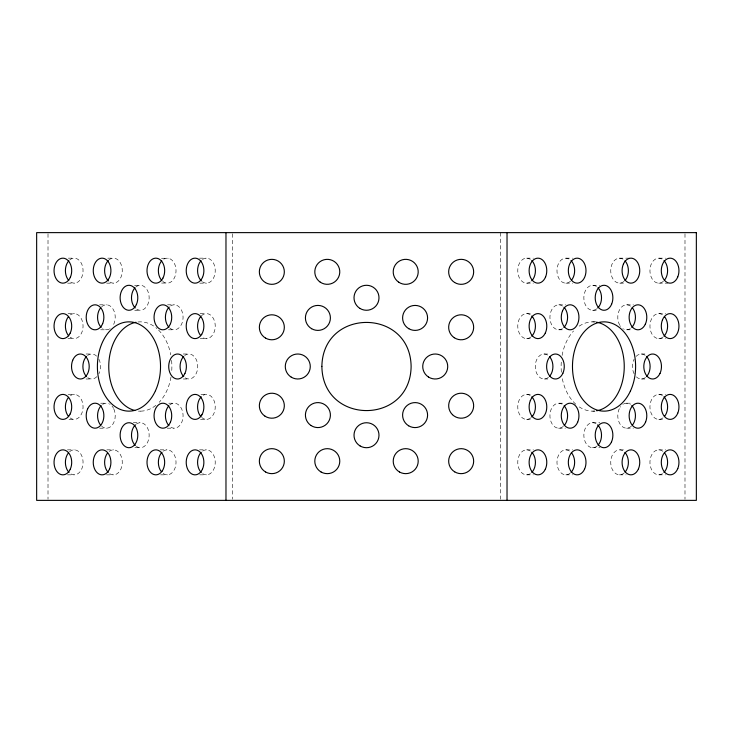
<?xml version="1.0" encoding="UTF-8"?>
<svg xmlns="http://www.w3.org/2000/svg" width="733" height="733" viewBox="0 0 733 733"><rect width="100%" height="100%" fill="white"/><g stroke="black" fill="none" stroke-linecap="round" stroke-linejoin="round"><path stroke-width="0.55" stroke-dasharray="3.67 2.75" d="M68.334 258.163L74.006 258.163M107.76 258.163L113.441 258.163M161.471 258.254L168.288 258.254M199.413 258.163L206.23 258.163M526.596 258.163L533.404 258.163M565.803 258.163L572.62 258.163M619.321 258.163L629.546 258.163M658.839 258.163L665.656 258.163M67.638 283.149L74.454 283.149M106.624 283.149L113.441 283.149M161.562 283.057L166.107 283.057M199.77 283.149L206.587 283.149M526.596 283.149L533.404 283.149M565.803 283.149L572.62 283.149M619.797 283.149L625.478 283.149M658.701 283.149L667.781 283.149M134.57 285.284L140.25 285.284M592.814 285.284L599.631 285.284M99.624 304.809L106.441 304.809M167.536 304.809L174.353 304.809M558.821 304.809L565.638 304.809M626.605 304.809L633.422 304.809M134.707 310.27L140.388 310.27M592.548 310.27L598.229 310.27M68.013 313.642L74.83 313.642M200.1 313.642L205.781 313.642M526.596 313.614L532.277 313.614M658.765 313.614L665.582 313.614M592.612 321.86L596.021 321.86M100.668 329.795L106.349 329.795M168.453 329.795L174.133 329.795M558.693 329.795L564.364 329.795M626.605 329.795L632.286 329.795M67.949 338.573L73.63 338.573M200.219 338.573L207.036 338.573M526.596 338.6L532.277 338.6M658.765 338.6L665.582 338.6M86.045 354.002L91.726 354.002M183.213 354.002L188.894 354.002M543.932 354.012L549.613 354.012M641.265 354.002L646.946 354.002M86.045 378.998L91.726 378.998M183.25 378.998L188.931 378.998M544.243 378.988L549.924 378.988M641.283 378.998L646.964 378.998M68.105 394.436L74.922 394.436M200.943 394.464L205.487 394.464M526.624 394.4L532.305 394.4M658.775 394.4L665.591 394.4M100.668 403.205L106.349 403.205M168.782 403.214L174.463 403.214M558.949 403.205L564.63 403.205M626.605 403.205L632.286 403.205M138.436 411.14L140.709 411.14M592.75 411.14L595.022 411.14M68.994 419.349L73.538 419.349M200.512 419.322L207.329 419.322M526.56 419.386L532.24 419.386M658.765 419.386L664.446 419.386M133.287 422.73L140.104 422.73M592.401 422.73L599.768 422.73M99.624 428.191L106.441 428.191M167.206 428.191L174.023 428.191M558.564 428.191L565.381 428.191M626.605 428.191L633.422 428.191M134.854 447.716L140.534 447.716M592.411 447.707L599.777 447.707M67.418 449.851L74.235 449.851M106.807 449.851L113.624 449.851M160.179 449.851L166.996 449.851M199.523 449.851L206.339 449.851M526.596 449.851L533.404 449.851M565.766 449.851L572.583 449.851M619.751 449.851L625.432 449.851M658.765 449.851L665.582 449.851M67.418 474.837L74.235 474.837M106.441 474.837L113.258 474.837M160.582 474.837L167.399 474.837M199.66 474.837L206.477 474.837M526.596 474.837L533.404 474.837M565.839 474.837L572.656 474.837M619.367 474.837L626.184 474.837M658.765 474.837L665.582 474.837M684.989 233.772L684.989 499.228M500.373 232.627L500.373 499.228M232.627 233.772L232.627 499.228M48.011 233.772L48.011 499.228M69.498 451.794A12.498 8.833 -90 0 1 83.049 461.561A12.498 8.833 -90 0 1 70.469 473.655M69.782 259.858A12.498 8.833 -90 0 1 81.015 262.652A12.498 8.833 -90 0 1 80.942 278.778A12.498 8.833 -90 0 1 69.681 281.371M135.999 286.878A12.498 8.833 90 0 1 149.156 297.68A12.498 8.833 90 0 1 136.127 308.776M109.08 329.199A12.498 8.833 90 0 1 102.593 328.576M101.695 306.715A12.498 8.833 90 0 1 113.404 309.692A12.498 8.833 90 0 1 112.406 326.451M110.115 328.631A12.498 8.833 90 0 1 109.602 328.943M87.465 355.551A12.498 8.833 -90 0 1 96.921 356.394M98.873 359.152A12.498 8.833 -90 0 1 98.873 373.848M96.921 376.606A12.498 8.833 -90 0 1 87.465 377.449M136.365 424.05A12.498 8.833 90 0 1 149.156 435.31A12.498 8.833 90 0 1 136.246 446.315M169.699 404.992A12.498 8.833 -90 0 1 183.076 415.226A12.498 8.833 -90 0 1 170.285 426.872M202.583 451.088A12.498 8.833 -90 0 1 215.245 462.239A12.498 8.833 -90 0 1 202.711 473.692M184.643 355.56A12.498 8.833 -90 0 1 197.745 366.473A12.498 8.833 -90 0 1 184.67 377.458M202.482 259.464A12.498 8.833 -90 0 1 215.245 270.789A12.498 8.833 -90 0 1 202.308 281.729M170.587 305.927A12.498 8.833 -90 0 1 183.067 317.847A12.498 8.833 -90 0 1 169.891 328.173M102.593 404.424A12.498 8.833 -90 0 1 109.08 403.801M109.602 404.057A12.498 8.833 -90 0 1 110.115 404.369M111.993 406.036A12.498 8.833 -90 0 1 113.514 408.308M113.826 408.95A12.498 8.833 -90 0 1 112.671 424.489A12.498 8.833 -90 0 1 101.695 426.285M530.353 281.958A12.498 8.833 -90 0 1 517.755 270.651A12.498 8.833 -90 0 1 530.353 259.345M663.447 281.261A12.498 8.833 -90 0 1 649.951 271.338A12.498 8.833 -90 0 1 662.595 259.39M623.875 403.819A12.498 8.833 -90 0 1 630.371 404.396M631.342 426.249A12.498 8.833 -90 0 1 619.981 423.967A12.498 8.833 -90 0 1 619.797 407.74M620.164 407.145A12.498 8.833 -90 0 1 620.558 406.595M622.848 404.396A12.498 8.833 -90 0 1 623.352 404.085M619.797 325.26A12.498 8.833 -90 0 1 619.981 309.033A12.498 8.833 -90 0 1 631.342 306.751M630.371 328.604A12.498 8.833 -90 0 1 623.875 329.181M623.352 328.915A12.498 8.833 -90 0 1 622.848 328.604M620.558 326.405A12.498 8.833 -90 0 1 620.164 325.855M596.827 308.813A12.498 8.833 -90 0 1 583.844 297.598A12.498 8.833 -90 0 1 597.047 286.915M562.458 328.641A12.498 8.833 -90 0 1 549.924 317.206A12.498 8.833 -90 0 1 562.577 306.037M636.07 356.403A12.498 8.833 -90 0 1 645.516 355.542M645.544 377.44A12.498 8.833 -90 0 1 636.088 376.615M634.137 373.857A12.498 8.833 -90 0 1 634.118 359.17M597.184 445.966A12.498 8.833 -90 0 1 583.853 435.622A12.498 8.833 -90 0 1 596.689 424.086M530.353 473.655A12.498 8.833 -90 0 1 517.755 462.349A12.498 8.833 -90 0 1 530.353 451.042M548.486 377.339A12.498 8.833 -90 0 1 535.255 366.72A12.498 8.833 -90 0 1 548.202 355.441M563.329 426.395A12.498 8.833 -90 0 1 552.059 423.857A12.498 8.833 -90 0 1 551.949 407.731A12.498 8.833 -90 0 1 563.182 404.882M662.531 473.655A12.498 8.833 -90 0 1 649.951 461.561A12.498 8.833 -90 0 1 663.502 451.794M594.729 411.048A44.64 31.565 90 0 1 579.299 406.934M575.826 404.24A44.64 31.565 90 0 1 562.119 377.697M561.368 372.19A44.64 31.565 90 0 1 561.359 360.993M562.092 355.487A44.64 31.565 90 0 1 573.545 330.995M579.18 326.148A44.64 31.565 90 0 1 594.6 321.943M530.848 337.052A12.498 8.833 -90 0 1 517.755 326.103A12.498 8.833 -90 0 1 530.848 315.153M663.017 417.847A12.498 8.833 -90 0 1 649.933 406.879A12.498 8.833 -90 0 1 663.035 395.948M663.026 337.052A12.498 8.833 90 0 1 651.848 333.863A12.498 8.833 90 0 1 652.205 317.746A12.498 8.833 90 0 1 663.502 315.556M624.021 281.435A12.498 8.833 90 0 1 612.788 278.677A12.498 8.833 90 0 1 612.843 262.542A12.498 8.833 90 0 1 624.095 259.931M570.54 281.206A12.498 8.833 -90 0 1 559.233 279.016A12.498 8.833 -90 0 1 558.876 262.89A12.498 8.833 -90 0 1 570.063 259.702M624.131 473.032A12.498 8.833 -90 0 1 612.87 470.504A12.498 8.833 -90 0 1 612.751 454.378A12.498 8.833 -90 0 1 623.985 451.528M570.091 473.271A12.498 8.833 -90 0 1 556.97 462.395A12.498 8.833 -90 0 1 570.027 451.372M530.82 417.865A12.498 8.833 -90 0 1 517.755 406.842A12.498 8.833 -90 0 1 530.875 395.967M137.951 321.979A44.64 31.565 -90 0 1 156.908 328.521M158.557 330.061A44.64 31.565 -90 0 1 170.798 354.873M171.586 360.361A44.64 31.565 -90 0 1 171.687 371.549M170.991 377.074A44.64 31.565 -90 0 1 159.189 402.289M155.863 405.349A44.64 31.565 -90 0 1 138.72 411.085M70.423 395.618A12.498 8.833 -90 0 1 83.058 407.328A12.498 8.833 -90 0 1 69.873 417.764M109.19 451.391A12.498 8.833 -90 0 1 122.274 462.605A12.498 8.833 -90 0 1 108.86 473.032M163.285 451.143A12.498 8.833 -90 0 1 176.03 462.605A12.498 8.833 -90 0 1 162.955 473.307M203.243 395.224A12.498 8.833 -90 0 1 215.181 408.308A12.498 8.833 -90 0 1 201.465 417.251M201.456 315.758A12.498 8.833 -90 0 1 215.218 325.223A12.498 8.833 -90 0 1 202.546 337.345M163.752 259.152A12.498 8.833 -90 0 1 176.002 271.65A12.498 8.833 -90 0 1 162.506 281.243M109.025 259.83A12.498 8.833 -90 0 1 122.274 270.651A12.498 8.833 -90 0 1 109.025 281.472M70.341 314.888A12.498 8.833 -90 0 1 83.058 326.414A12.498 8.833 -90 0 1 69.956 337.043"/><path stroke-width="1.1" d="M507.025 232.627L507.025 500.373M225.975 232.627L225.975 500.373M69.039 472.455A12.498 8.833 -90 0 1 68.6 452.719M68.774 280.482A12.498 8.833 -90 0 1 68.856 260.737M135.184 307.942A12.498 8.833 90 0 1 135.064 287.73M101.163 327.367A12.498 8.833 90 0 1 100.797 307.631M86.531 376.606A12.498 8.833 -90 0 1 86.531 356.394M135.303 445.499A12.498 8.833 90 0 1 135.403 424.838M168.874 425.626A12.498 8.833 -90 0 1 168.782 405.88M201.273 472.51A12.498 8.833 -90 0 1 201.154 452.298M183.736 376.625A12.498 8.833 -90 0 1 183.699 356.412M201.364 280.913A12.498 8.833 -90 0 1 201.071 260.701M168.966 327.312A12.498 8.833 -90 0 1 169.14 307.1M100.797 425.369A12.498 8.833 -90 0 1 101.163 405.633M531.782 260.545A12.498 8.833 -90 0 1 531.782 280.766M664.025 260.609A12.498 8.833 -90 0 1 664.345 280.345M631.8 405.596A12.498 8.833 -90 0 1 632.24 425.332M632.24 307.668A12.498 8.833 -90 0 1 631.8 327.404M597.981 287.776A12.498 8.833 -90 0 1 597.771 307.997M564.007 307.246A12.498 8.833 -90 0 1 563.897 327.468M646.46 356.385A12.498 8.833 -90 0 1 646.479 376.597M597.642 424.883A12.498 8.833 -90 0 1 598.101 445.087M531.782 452.234A12.498 8.833 -90 0 1 531.782 472.455M549.594 356.733A12.498 8.833 -90 0 1 549.411 376.478M564.108 405.752A12.498 8.833 -90 0 1 564.236 425.497M664.4 452.719A12.498 8.833 -90 0 1 663.961 472.455M596.57 322.199A44.64 31.565 90 0 1 624.25 366.408A44.64 31.565 90 0 1 596.699 410.782M531.782 315.996A12.498 8.833 -90 0 1 531.782 336.218M663.97 396.791A12.498 8.833 -90 0 1 664.4 416.527M664.4 316.482A12.498 8.833 90 0 1 663.961 336.218M625.011 260.82A12.498 8.833 90 0 1 624.937 280.565M570.998 260.545A12.498 8.833 -90 0 1 571.438 280.281M624.901 452.398A12.498 8.833 -90 0 1 625.047 472.144M571.41 452.692A12.498 8.833 -90 0 1 571.025 472.428M531.81 396.819A12.498 8.833 -90 0 1 531.755 417.031M134.78 410.453A44.64 31.565 -90 0 1 108.759 365.648A44.64 31.565 -90 0 1 135.981 322.282M68.609 416.536A12.498 8.833 -90 0 1 68.49 397.396M108.218 472.428A12.498 8.833 -90 0 1 107.33 453.324M161.095 471.374A12.498 8.833 -90 0 1 161.966 452.27M200.842 416.601A12.498 8.833 -90 0 1 201.218 396.782M200.622 335.549A12.498 8.833 -90 0 1 200.842 316.399M161.874 280.629A12.498 8.833 -90 0 1 161.764 260.801M108.374 280.895A12.498 8.833 -90 0 1 108.374 260.417M68.682 335.833A12.498 8.833 -90 0 1 68.426 316.693M321.879 366.381C322.593 425.149 410.104 425.369 411.121 366.619C410.407 307.851 322.896 307.631 321.879 366.381M696.35 232.627L36.65 232.627L36.65 500.373L696.35 500.373L696.35 232.627M660.002 373.399A12.498 8.833 -90 0 0 653.176 354.03A12.498 8.833 -90 0 0 644.728 372.071A12.498 8.833 -90 0 0 660.002 373.399M645.617 421.951A12.498 8.833 -90 0 0 637.967 403.205A12.498 8.833 -90 0 0 630.316 421.951A12.498 8.833 -90 0 0 645.617 421.951M611.551 441.797A12.498 8.833 -90 0 0 604.313 422.73A12.498 8.833 -90 0 0 596.259 441.138A12.498 8.833 -90 0 0 611.551 441.797M577.668 422.181A12.498 8.833 -90 0 0 570.311 403.205A12.498 8.833 -90 0 0 562.367 421.713A12.498 8.833 -90 0 0 577.668 422.181M545.315 469.257A12.498 8.833 -90 0 0 538.508 449.879A12.498 8.833 -90 0 0 530.041 467.901A12.498 8.833 -90 0 0 545.315 469.257M562.889 373.225A12.498 8.833 -90 0 0 555.843 354.021A12.498 8.833 -90 0 0 547.606 372.254A12.498 8.833 -90 0 0 562.889 373.225M562.495 310.966A12.498 8.833 90 0 0 570.045 329.795A12.498 8.833 90 0 0 577.796 311.131A12.498 8.833 90 0 0 562.495 310.966M611.624 304.186A12.498 8.833 -90 0 0 604.166 285.284A12.498 8.833 -90 0 0 596.323 303.865A12.498 8.833 -90 0 0 611.624 304.186M645.324 324.215A12.498 8.833 -90 0 0 638.525 304.827A12.498 8.833 -90 0 0 630.05 322.859A12.498 8.833 -90 0 0 645.324 324.215M545.599 276.9A12.498 8.833 -90 0 0 537.949 258.163A12.498 8.833 -90 0 0 530.298 276.9A12.498 8.833 -90 0 0 545.599 276.9M677.741 276.992A12.498 8.833 -90 0 0 670.2 258.163A12.498 8.833 -90 0 0 662.44 276.817A12.498 8.833 -90 0 0 677.741 276.992M677.778 468.589A12.498 8.833 -90 0 0 670.127 449.851A12.498 8.833 -90 0 0 662.476 468.589A12.498 8.833 -90 0 0 677.778 468.589M630.371 391.129A44.64 31.565 -90 0 0 605.953 321.943A44.64 31.565 -90 0 0 575.799 386.428A44.64 31.565 -90 0 0 630.371 391.129M638.47 468.827A12.498 8.833 -90 0 0 631.113 449.851A12.498 8.833 -90 0 0 623.178 468.36A12.498 8.833 -90 0 0 638.47 468.827M584.54 469.221A12.498 8.833 -90 0 0 577.686 449.87A12.498 8.833 -90 0 0 569.266 467.947A12.498 8.833 -90 0 0 584.54 469.221M530.316 400.603A12.498 8.833 90 0 0 537.921 419.386A12.498 8.833 90 0 0 545.618 400.685A12.498 8.833 90 0 0 530.316 400.603M545.315 333.02A12.498 8.833 -90 0 0 538.508 313.632A12.498 8.833 -90 0 0 530.041 331.664A12.498 8.833 -90 0 0 545.315 333.02M569.514 264.411A12.498 8.833 90 0 0 577.164 283.149A12.498 8.833 90 0 0 584.815 264.411A12.498 8.833 90 0 0 569.514 264.411M623.435 264.017A12.498 8.833 90 0 0 630.6 283.14A12.498 8.833 90 0 0 638.727 264.805A12.498 8.833 90 0 0 623.435 264.017M662.476 319.863A12.498 8.833 90 0 0 670.127 338.6A12.498 8.833 90 0 0 677.778 319.863A12.498 8.833 90 0 0 662.476 319.863M677.778 413.146A12.498 8.833 -90 0 0 670.136 394.4A12.498 8.833 -90 0 0 662.476 413.128A12.498 8.833 -90 0 0 677.778 413.146M265.593 471.979A12.498 12.498 0 0 0 284.331 461.158A12.498 12.498 0 0 0 265.593 450.337A12.498 12.498 0 0 0 265.593 471.979M454.707 471.86A12.498 12.498 0 0 0 473.655 461.405A12.498 12.498 0 0 0 455.129 450.218A12.498 12.498 0 0 0 454.707 471.86M408.657 425.809A12.498 12.498 0 0 0 427.586 415.309A12.498 12.498 0 0 0 409.032 404.167A12.498 12.498 0 0 0 408.657 425.809M360.05 445.921A12.498 12.498 0 0 0 378.988 435.457A12.498 12.498 0 0 0 360.462 424.288A12.498 12.498 0 0 0 360.05 445.921M310.994 425.497A12.498 12.498 0 0 0 330.381 415.877A12.498 12.498 0 0 0 312.35 403.901A12.498 12.498 0 0 0 310.994 425.497M291.267 377.165A12.498 12.498 0 0 0 310.27 366.812A12.498 12.498 0 0 0 291.807 355.523A12.498 12.498 0 0 0 291.267 377.165M428.493 377.028A12.498 12.498 0 0 0 447.707 367.059A12.498 12.498 0 0 0 429.465 355.413A12.498 12.498 0 0 0 428.493 377.028M408.849 328.732A12.498 12.498 0 0 0 427.586 317.911A12.498 12.498 0 0 0 408.849 307.09A12.498 12.498 0 0 0 408.849 328.732M359.958 308.419A12.498 12.498 0 0 0 378.988 298.12A12.498 12.498 0 0 0 360.554 286.786A12.498 12.498 0 0 0 359.958 308.419M311.617 328.705A12.498 12.498 0 0 0 330.4 317.948A12.498 12.498 0 0 0 311.699 307.063A12.498 12.498 0 0 0 311.617 328.705M265.483 282.599A12.498 12.498 0 0 0 284.331 271.961A12.498 12.498 0 0 0 265.694 260.957A12.498 12.498 0 0 0 265.483 282.599M454.625 282.489A12.498 12.498 0 0 0 473.655 272.181A12.498 12.498 0 0 0 455.211 260.847A12.498 12.498 0 0 0 454.625 282.489M454.295 337.73A12.498 12.498 0 0 0 473.637 328.008A12.498 12.498 0 0 0 455.55 316.125A12.498 12.498 0 0 0 454.295 337.73M452.463 414.676A12.498 12.498 0 0 0 473.28 408.767A12.498 12.498 0 0 0 457.749 393.694A12.498 12.498 0 0 0 452.463 414.676M399.467 471.979A12.498 12.498 0 0 0 418.204 461.158A12.498 12.498 0 0 0 399.467 450.337A12.498 12.498 0 0 0 399.467 471.979M398.697 282.178A12.498 12.498 0 0 0 418.176 272.74A12.498 12.498 0 0 0 400.264 260.591A12.498 12.498 0 0 0 398.697 282.178M320.257 282.159A12.498 12.498 0 0 0 339.745 272.768A12.498 12.498 0 0 0 321.869 260.582A12.498 12.498 0 0 0 320.257 282.159M265.593 338.115A12.498 12.498 0 0 0 284.331 327.294A12.498 12.498 0 0 0 265.593 316.473A12.498 12.498 0 0 0 265.593 338.115M264.998 416.17A12.498 12.498 0 0 0 284.312 406.403A12.498 12.498 0 0 0 266.198 394.565A12.498 12.498 0 0 0 264.998 416.17M321.045 471.979A12.498 12.498 0 0 0 339.782 461.158A12.498 12.498 0 0 0 321.045 450.337A12.498 12.498 0 0 0 321.045 471.979M70.231 469.257A12.498 8.833 -90 0 0 63.423 449.879A12.498 8.833 -90 0 0 54.957 467.901A12.498 8.833 -90 0 0 70.231 469.257M87.648 408.84A12.498 8.833 90 0 0 94.52 428.173A12.498 8.833 90 0 0 102.932 410.086A12.498 8.833 90 0 0 87.648 408.84M121.486 428.558A12.498 8.833 90 0 0 128.614 447.707A12.498 8.833 90 0 0 136.778 429.401A12.498 8.833 90 0 0 121.486 428.558M170.423 422.217A12.498 8.833 -90 0 0 163.102 403.214A12.498 8.833 -90 0 0 155.13 421.677A12.498 8.833 -90 0 0 170.423 422.217M202.445 469.175A12.498 8.833 -90 0 0 195.528 449.87A12.498 8.833 -90 0 0 187.162 467.993A12.498 8.833 -90 0 0 202.445 469.175M184.927 373.39A12.498 8.833 -90 0 0 178.092 354.03A12.498 8.833 -90 0 0 169.644 372.08A12.498 8.833 -90 0 0 184.927 373.39M170.477 323.684A12.498 8.833 -90 0 0 162.992 304.809A12.498 8.833 -90 0 0 155.176 323.409A12.498 8.833 -90 0 0 170.477 323.684M136.356 304.607A12.498 8.833 -90 0 0 129.439 285.302A12.498 8.833 -90 0 0 121.073 303.425A12.498 8.833 -90 0 0 136.356 304.607M72.714 360.251A12.498 8.833 90 0 0 80.364 378.998A12.498 8.833 90 0 0 88.015 360.251A12.498 8.833 90 0 0 72.714 360.251M102.666 323.601A12.498 8.833 -90 0 0 95.079 304.809A12.498 8.833 -90 0 0 87.355 323.491A12.498 8.833 -90 0 0 102.666 323.601M202.51 277.358A12.498 8.833 -90 0 0 195.418 258.172A12.498 8.833 -90 0 0 187.217 276.442A12.498 8.833 -90 0 0 202.51 277.358M70.35 277.303A12.498 8.833 -90 0 0 63.203 258.172A12.498 8.833 -90 0 0 55.057 276.488A12.498 8.833 -90 0 0 70.35 277.303M155.46 390.744A44.64 31.565 -90 0 0 130.556 321.915A44.64 31.565 -90 0 0 100.861 386.841A44.64 31.565 -90 0 0 155.46 390.744M201.914 414.759A12.498 8.833 -90 0 0 196.435 394.556A12.498 8.833 -90 0 0 186.796 411.369A12.498 8.833 -90 0 0 201.914 414.759M162.222 470.98A12.498 8.833 -90 0 0 157.934 450.209A12.498 8.833 -90 0 0 147.36 465.849A12.498 8.833 -90 0 0 162.222 470.98M109.638 468.818A12.498 8.833 -90 0 0 102.272 449.851A12.498 8.833 -90 0 0 94.337 468.36A12.498 8.833 -90 0 0 109.638 468.818M70.148 413.971A12.498 8.833 -90 0 0 63.56 394.436A12.498 8.833 -90 0 0 54.893 412.276A12.498 8.833 -90 0 0 70.148 413.971M70.203 333.075A12.498 8.833 -90 0 0 63.469 313.642A12.498 8.833 -90 0 0 54.938 331.6A12.498 8.833 -90 0 0 70.203 333.075M108.328 279.493A12.498 8.833 -90 0 0 104.37 258.584A12.498 8.833 -90 0 0 93.549 273.885A12.498 8.833 -90 0 0 108.328 279.493M162.891 278.183A12.498 8.833 -90 0 0 156.926 258.254A12.498 8.833 -90 0 0 147.7 275.526A12.498 8.833 -90 0 0 162.891 278.183M201.722 334.294A12.498 8.833 -90 0 0 196.728 313.843A12.498 8.833 -90 0 0 186.695 330.189A12.498 8.833 -90 0 0 201.722 334.294"/></g></svg>
